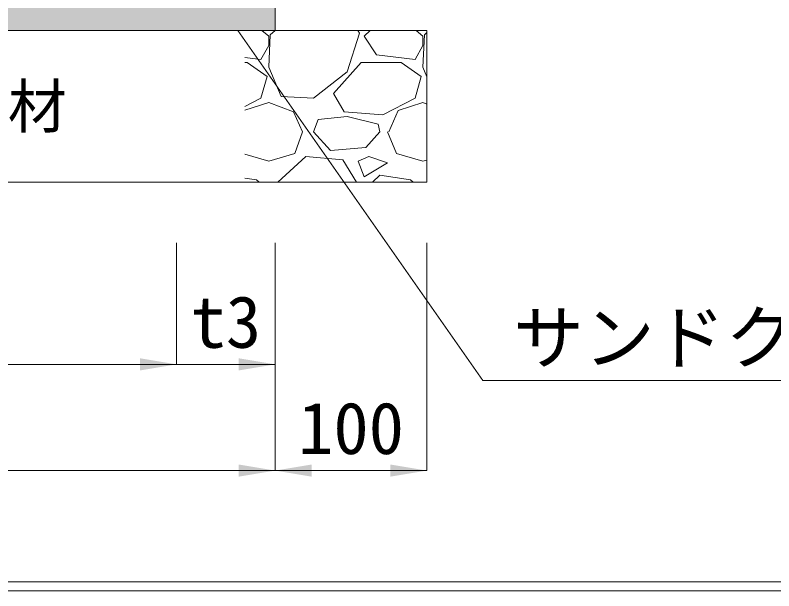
# Model space of a CAD drawing. Units: millimetres, scale not verified. Extents: x 63886 to 97934, y 3628 to 26930.
# Drawn here: x 77386 to 77886, y 21991 to 22370 of the extents above; entities that cross this region are included whole.
import ezdxf
from ezdxf.enums import TextEntityAlignment as Align

# ---------------------------------------------------------------- set-up
doc = ezdxf.new("R2010")
doc.units = ezdxf.units.MM
doc.header["$LTSCALE"] = 30
doc.layers.add('ハッチング_モルタル', color=30, linetype='Continuous')
doc.layers.add('文字', color=7, linetype='Continuous')
for name, color, linetype, lineweight in [('ハッチング_基礎', 150, 'Continuous', 5), ('寸法線', 7, 'Continuous', 9), ('引出線', 4, 'Continuous', 9), ('本体', 2, 'Continuous', 5), ('舗装・基礎', 3, 'Continuous', 13)]:
    doc.layers.add(name, color=color, linetype=linetype, lineweight=lineweight)
doc.styles.add('ＭＳ ゴシック', font='')
doc.styles.get('ＭＳ ゴシック').set_extended_font_data('MS Gothic')

# ---------------------------------------------------------------- blocks, each defined once
blk = doc.blocks.new('filled_arrow')
at = {"color": 0, "linetype": 'Continuous', "lineweight": -2}
blk.add_solid([(7.5, 1.25), (0, 0), (7.5, -1.25)], dxfattribs=at)

msp = doc.modelspace()

# ---------------------------------------------------------------- hatches: boundary and pattern name
at = {"layer": 'ハッチング_モルタル'}
msp.add_hatch(color=256, dxfattribs=at).paths.add_polyline_path([(77557.69, 22359.89), (77557.69, 22379.89), (77127.69, 22379.89), (77127.69, 22359.89)])

# ---------------------------------------------------------------- linework, layer by layer
at = {"layer": 'ハッチング_基礎'}
for p, q in [((77553.41, 22356), (77548.96, 22359.89)), ((77554.43, 22357.01), (77553.41, 22335.68)), ((77553.41, 22349.9), (77553.41, 22356)), ((77557.58, 22359.89), (77554.43, 22357.01)), ((77605.23, 22332.63), (77613.36, 22358.03)), ((77613.36, 22358.03), (77612.22, 22359.89)), ((77620.3, 22359.89), (77616.4, 22356)), ((77616.4, 22356), (77624.53, 22343.81)), ((77655.01, 22356), (77650.56, 22359.89)), ((77656.03, 22357.01), (77655.01, 22335.68)), ((77655.01, 22349.9), (77655.01, 22356)), ((77657.69, 22358.53), (77656.03, 22357.01)), ((77548.33, 22340.76), (77553.41, 22349.9)), ((77649.93, 22340.76), (77655.01, 22349.9)), ((77537.69, 22342.03), (77548.33, 22340.76)), ((77624.53, 22343.81), (77649.93, 22340.76)), ((77537.69, 22338.73), (77539.19, 22338.73)), ((77539.19, 22338.73), (77552.4, 22329.58)), ((77553.41, 22335.68), (77561.54, 22316.37)), ((77596.08, 22318.41), (77614.37, 22338.73)), ((77614.37, 22338.73), (77640.79, 22338.73)), ((77640.79, 22338.73), (77654, 22329.58)), ((77655.01, 22335.68), (77657.69, 22329.32)), ((77582.88, 22315.36), (77605.23, 22332.63)), ((77552.4, 22329.58), (77548.33, 22315.36)), ((77654, 22329.58), (77649.93, 22315.36)), ((77548.33, 22315.36), (77537.69, 22309.78)), ((77561.54, 22316.37), (77582.88, 22315.36)), ((77603.2, 22306.21), (77596.08, 22318.41)), ((77649.93, 22315.36), (77628.6, 22304.18)), ((77537.69, 22307.4), (77553.41, 22312.31)), ((77553.41, 22312.31), (77569.67, 22306.21)), ((77638.76, 22307.23), (77655.01, 22312.31)), ((77655.01, 22312.31), (77657.69, 22311.31)), ((77569.67, 22306.21), (77575.76, 22293.01)), ((77628.6, 22304.18), (77603.2, 22306.21)), ((77632.66, 22293.01), (77638.76, 22307.23)), ((77582.88, 22293.01), (77585.92, 22301.13)), ((77605.23, 22303.17), (77585.92, 22301.13)), ((77625.55, 22298.09), (77605.23, 22303.17)), ((77626.56, 22293.01), (77625.55, 22298.09)), ((77570.68, 22278.78), (77575.76, 22293.01)), ((77594.05, 22280.81), (77582.88, 22293.01)), ((77626.56, 22293.01), (77617.42, 22282.85)), ((77631.64, 22293.01), (77637.74, 22278.78)), ((77617.42, 22282.85), (77594.05, 22280.81)), ((77537.69, 22278.33), (77553.41, 22273.7)), ((77553.41, 22273.7), (77570.68, 22278.78)), ((77577.8, 22276.75), (77559.33, 22259.89)), ((77602.18, 22274.72), (77577.8, 22276.75)), ((77619.45, 22276.75), (77612.34, 22273.7)), ((77631.64, 22272.69), (77619.45, 22276.75)), ((77637.74, 22278.78), (77655.01, 22273.7)), ((77611.24, 22259.89), (77602.18, 22274.72)), ((77612.34, 22273.7), (77616.4, 22263.54)), ((77616.4, 22263.54), (77631.64, 22272.69)), ((77655.01, 22273.7), (77657.69, 22274.49)), ((77545.28, 22261.51), (77537.69, 22262.65)), ((77547.13, 22259.89), (77545.28, 22261.51)), ((77626.56, 22264.56), (77621.9, 22259.89)), ((77646.88, 22261.51), (77626.56, 22264.56)), ((77648.73, 22259.89), (77646.88, 22261.51))]:
    msp.add_line(p, q, dxfattribs=at)
at = {"layer": '寸法線', "lineweight": 13}
for p, q in [((77492.69, 22219.89), (77492.69, 22139.89)), ((77492.69, 22219.89), (77492.69, 22139.89)), ((77557.69, 22219.89), (77557.69, 22139.89)), ((77557.69, 22219.89), (77557.69, 22069.89)), ((77557.69, 22219.89), (77557.69, 22069.89)), ((77657.69, 22219.89), (77657.69, 22069.89)), ((77192.69, 22139.89), (77492.69, 22139.89)), ((77444.69, 22139.89), (77557.69, 22139.89)), ((77127.69, 22069.89), (77557.69, 22069.89)), ((77557.69, 22069.89), (77657.69, 22069.89))]:
    msp.add_line(p, q, dxfattribs=at)
at = {"layer": '引出線', "lineweight": 13}
msp.add_lwpolyline([(77533.01, 22359.89), (77694.52, 22129.24), (78082.74, 22129.24)], dxfattribs=at)
at = {"layer": '本体', "lineweight": 13}
msp.add_line((76387.33, 21996.68), (78385.33, 21996.68), dxfattribs=at)
at = {"layer": '本体'}
msp.add_line((76393.33, 21990.68), (78379.33, 21990.68), dxfattribs=at)
at = {"layer": '舗装・基礎'}
for p, q in [((77557.69, 22379.89), (77557.69, 22359.89)), ((77657.69, 22359.89), (77027.69, 22359.89)), ((77657.69, 22359.89), (77657.69, 22259.89)), ((77657.69, 22259.89), (77027.69, 22259.89))]:
    msp.add_line(p, q, dxfattribs=at)

# ---------------------------------------------------------------- block references
at = {"layer": '寸法線', "lineweight": 13, "xscale": 3.2, "yscale": 3.2, "rotation": 180}
for p in [(77492.69, 22139.89), (77492.69, 22139.89), (77557.69, 22139.89), (77557.69, 22069.89), (77657.69, 22069.89)]:
    msp.add_blockref('filled_arrow', p, dxfattribs=at)
at = {"layer": '寸法線', "lineweight": 13, "xscale": 3.2, "yscale": 3.2}
msp.add_blockref('filled_arrow', (77557.69, 22069.89), dxfattribs=at)
at = {"layer": '引出線', "lineweight": 13, "xscale": 0.133, "yscale": 0.133, "rotation": 305}
msp.add_blockref('filled_arrow', (77533.01, 22359.89), dxfattribs=at)

# ---------------------------------------------------------------- texts
at = {"layer": '寸法線', "style": 'ＭＳ ゴシック'}
for s, p in [('t3', (77525.19, 22167.89)), ('100', (77607.69, 22097.89))]:
    msp.add_text(s, height=34.18, dxfattribs=at).set_placement(p, align=Align.MIDDLE_CENTER)
at = {"layer": '引出線', "style": 'ＭＳ ゴシック'}
msp.add_text('サンドクッション', height=34.18, dxfattribs=at).set_placement((77714.52, 22174.63), align=Align.TOP_LEFT)
at = {"layer": '文字', "style": 'ＭＳ ゴシック'}
msp.add_text('基 礎 材', height=28.48, dxfattribs=at).set_placement((77342.69, 22309.89), align=Align.MIDDLE_CENTER)

doc.saveas('drawing.dxf')
